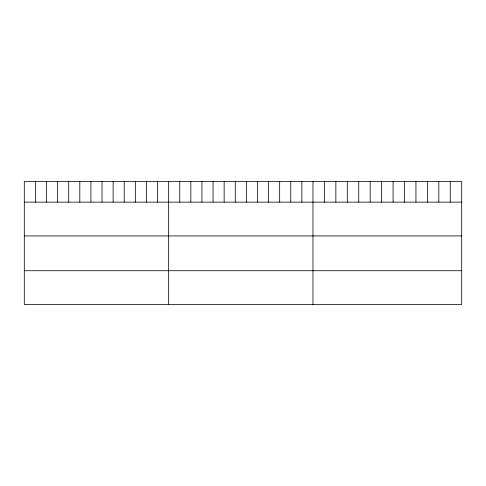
<?xml version="1.0" encoding="UTF-8"?>
<svg xmlns="http://www.w3.org/2000/svg" width="486" height="486" viewBox="0 0 486 486"><rect width="100%" height="100%" fill="white"/><g stroke="black" fill="none" stroke-linecap="round" stroke-linejoin="round"><path stroke-width="0.73" d="M461.7 202.133L461.7 304.503L24.3 304.503L24.3 181.497L461.7 181.497L461.7 202.133L24.3 202.133M24.3 235.917L461.7 235.917M24.3 270.72L461.7 270.72M450.261 181.497L450.261 202.133M438.822 181.497L438.822 202.133M427.382 181.497L427.382 202.133M415.943 181.497L415.943 202.133M404.504 181.497L404.504 202.133M393.065 181.497L393.065 202.133M381.619 181.497L381.619 202.133M370.18 181.497L370.18 202.133M358.741 181.497L358.741 202.133M347.302 181.497L347.302 202.133M335.862 181.497L335.862 202.133M324.423 181.497L324.423 202.133M312.984 181.497L312.984 304.503M301.879 181.497L301.879 202.133M290.78 181.497L290.78 202.133M279.675 181.497L279.675 202.133M268.57 181.497L268.57 202.133M257.471 181.497L257.471 202.133M246.366 181.497L246.366 202.133M235.26 181.497L235.26 202.133M224.155 181.497L224.155 202.133M213.056 181.497L213.056 202.133M201.951 181.497L201.951 202.133M190.846 181.497L190.846 202.133M179.747 181.497L179.747 202.133M168.642 181.497L168.642 304.503M157.537 181.497L157.537 202.133M146.438 181.497L146.438 202.133M135.333 181.497L135.333 202.133M124.228 181.497L124.228 202.133M113.129 181.497L113.129 202.133M102.024 181.497L102.024 202.133M90.918 181.497L90.918 202.133M79.813 181.497L79.813 202.133M68.714 181.497L68.714 202.133M57.609 181.497L57.609 202.133M46.504 181.497L46.504 202.133M35.405 181.497L35.405 202.133"/></g></svg>
